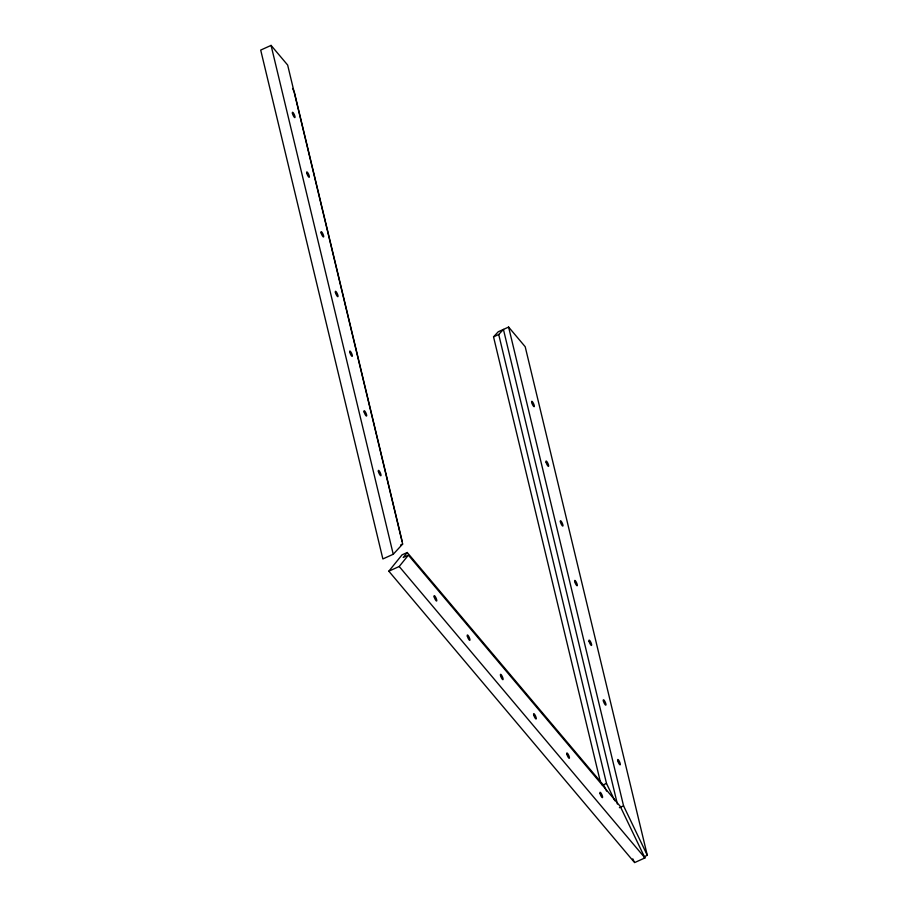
<?xml version="1.0" encoding="UTF-8"?>
<svg xmlns="http://www.w3.org/2000/svg" width="908" height="908" viewBox="0 0 908 908"><rect width="100%" height="100%" fill="white"/><g stroke="black" fill="none" stroke-linecap="round" stroke-linejoin="round"><path stroke-width="1.36" d="M407.238 552.507L403.209 557.489L408.384 555.151L620.232 806.349L644.952 857.912L634.59 862.6L388.828 571.189L402.051 554.845L407.238 552.507L604.183 786.033L606.589 791.072M388.828 571.189L399.202 566.501L408.384 555.151M600.313 781.618L493.532 336.845L498.242 331.761L508.616 327.073L525.199 346.731L647.302 855.325L643.84 856.88M493.532 336.845L498.719 334.507L503.429 329.411L617.372 804.034M393.243 554.255L402.653 544.074L287.654 65.058L271.072 45.4L260.698 50.088L382.87 558.942L393.243 554.255L271.072 45.4M400.587 545.016L402.653 544.074M602.345 785.284L606.487 783.411L498.719 334.507M619.404 807.689L623.546 805.816L508.616 327.073M399.202 566.501L644.952 857.912M292.558 88.451L294.34 92.162L402.176 541.327M623.546 805.816L647.302 855.325M606.487 783.411L614.807 800.731M632.774 858.82L633.977 861.34M589.065 641.298A2.928 0.681 65.7 0 0 591.392 645.44A2.928 0.681 65.7 0 0 590.461 641.57A2.928 0.681 65.7 0 0 589.065 641.298M531.736 402.528A2.928 0.681 65.7 0 0 534.074 406.682A2.928 0.681 65.7 0 0 533.144 402.8A2.928 0.681 65.7 0 0 531.736 402.528M574.73 581.608A2.928 0.681 65.7 0 0 577.057 585.751A2.928 0.681 65.7 0 0 576.126 581.88A2.928 0.681 65.7 0 0 574.73 581.608M603.389 700.987A2.928 0.681 65.7 0 0 605.727 705.141A2.928 0.681 65.7 0 0 604.796 701.26A2.928 0.681 65.7 0 0 603.389 700.987M546.071 462.217A2.928 0.681 65.7 0 0 548.398 466.371A2.928 0.681 65.7 0 0 547.467 462.49A2.928 0.681 65.7 0 0 546.071 462.217M560.406 521.907A2.928 0.681 65.7 0 0 562.733 526.061A2.928 0.681 65.7 0 0 561.802 522.191A2.928 0.681 65.7 0 0 560.406 521.907M617.724 760.677A2.928 0.681 65.7 0 0 620.05 764.831A2.928 0.681 65.7 0 0 619.12 760.949A2.928 0.681 65.7 0 0 617.724 760.677M378.432 471.604A2.928 0.681 65.7 0 0 380.77 475.747A2.928 0.681 65.7 0 0 379.839 471.876A2.928 0.681 65.7 0 0 378.432 471.604M321.114 232.834A2.928 0.681 65.7 0 0 323.441 236.977A2.928 0.681 65.7 0 0 322.51 233.106A2.928 0.681 65.7 0 0 321.114 232.834M306.779 173.144A2.928 0.681 65.7 0 0 309.117 177.287A2.928 0.681 65.7 0 0 308.187 173.417A2.928 0.681 65.7 0 0 306.779 173.144M364.108 411.903A2.928 0.681 65.7 0 0 366.435 416.057A2.928 0.681 65.7 0 0 365.504 412.175A2.928 0.681 65.7 0 0 364.108 411.903M335.438 292.524A2.928 0.681 65.7 0 0 337.776 296.678A2.928 0.681 65.7 0 0 336.845 292.796A2.928 0.681 65.7 0 0 335.438 292.524M292.455 113.443A2.928 0.681 65.7 0 0 294.782 117.597A2.928 0.681 65.7 0 0 293.851 113.727A2.928 0.681 65.7 0 0 292.455 113.443M349.773 352.213A2.928 0.681 65.7 0 0 352.1 356.367A2.928 0.681 65.7 0 0 351.169 352.486A2.928 0.681 65.7 0 0 349.773 352.213M500.524 675.518A2.928 0.681 65.7 0 0 502.85 679.672A2.928 0.681 65.7 0 0 501.92 675.79A2.928 0.681 65.7 0 0 500.524 675.518M600.018 793.49A2.928 0.681 65.7 0 0 602.345 797.633A2.928 0.681 65.7 0 0 601.414 793.762A2.928 0.681 65.7 0 0 600.018 793.49M467.359 636.202A2.928 0.681 65.7 0 0 469.697 640.344A2.928 0.681 65.7 0 0 468.766 636.474A2.928 0.681 65.7 0 0 467.359 636.202M533.688 714.846A2.928 0.681 65.7 0 0 536.015 718.988A2.928 0.681 65.7 0 0 535.084 715.118A2.928 0.681 65.7 0 0 533.688 714.846M566.853 754.162A2.928 0.681 65.7 0 0 569.18 758.316A2.928 0.681 65.7 0 0 568.249 754.435A2.928 0.681 65.7 0 0 566.853 754.162M434.194 596.874A2.928 0.681 65.7 0 0 436.532 601.028A2.928 0.681 65.7 0 0 435.602 597.146A2.928 0.681 65.7 0 0 434.194 596.874"/></g></svg>
